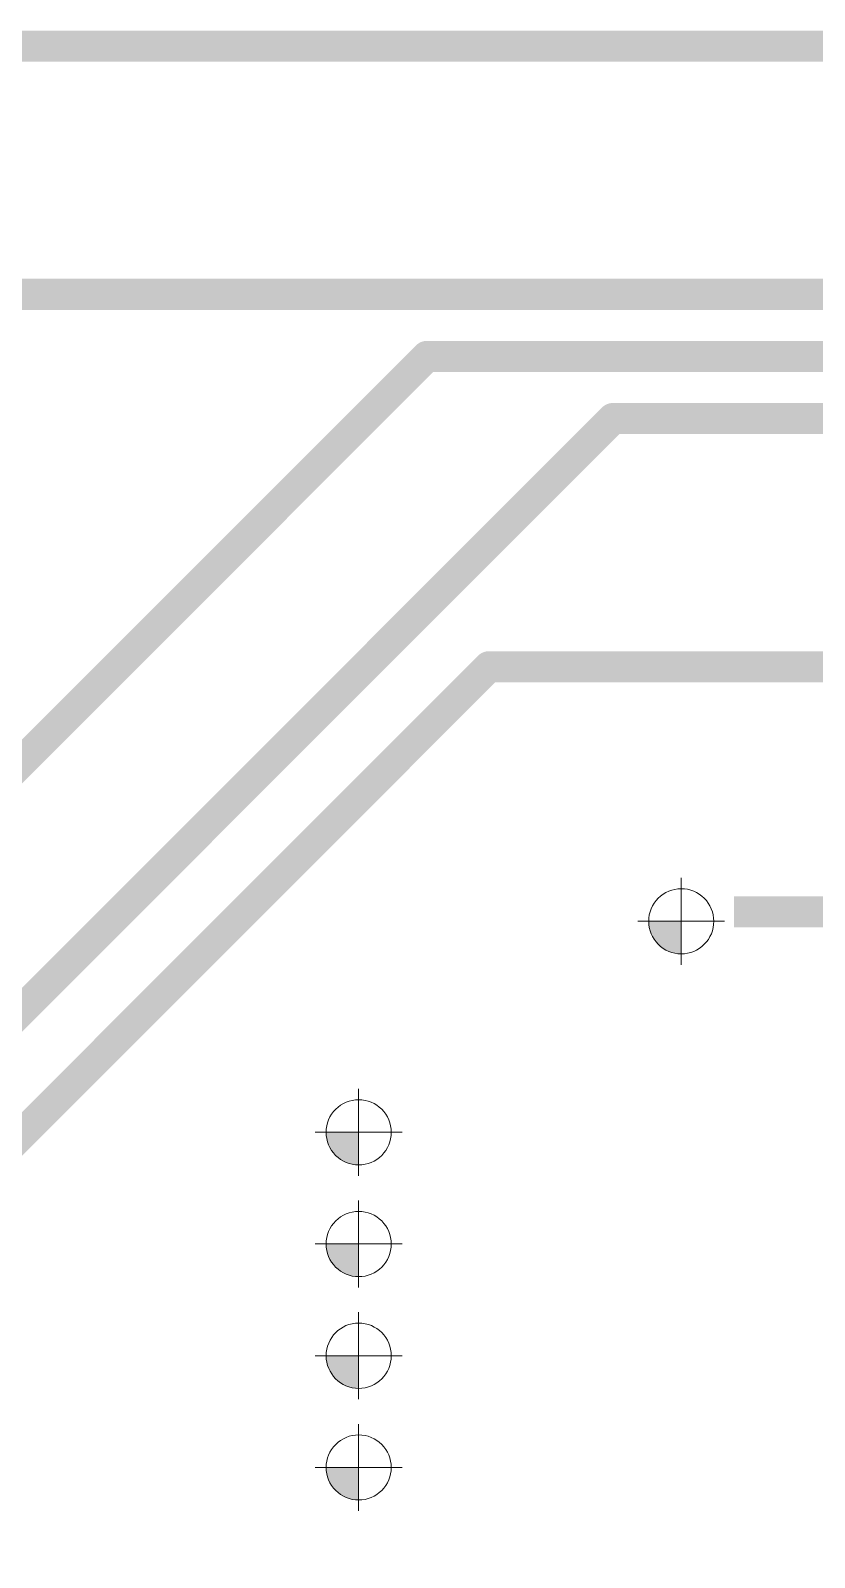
# Model space of a CAD drawing. Header units: millimetres. Extents: x 1557 to 2774, y 1107 to 1474.
# Drawn here: x 1659.32 to 1665.64, y 1377.14 to 1389.44 of the extents above; entities that cross this region are included whole.
import ezdxf

# ---------------------------------------------------------------- set-up
doc = ezdxf.new("R2010")
doc.units = ezdxf.units.MM
for name, color, linetype in [('PDF _Геометрия', 7, 'Continuous'), ('PDF _Сплошная заливка', 7, 'Continuous'), ('TopLayer', 1, 'Continuous')]:
    doc.layers.add(name, color=color, linetype=linetype)

msp = doc.modelspace()

# ---------------------------------------------------------------- hatches: boundary and pattern name
at = {"layer": 'PDF _Сплошная заливка', "transparency": 33554559}
for points in [[(1664.307, 1382.27, 0.414208), (1664.57, 1382.007), (1664.57, 1382.007), (1664.57, 1382.007), (1664.57, 1382.27), (1664.57, 1382.27)], [(1661.707, 1380.57, 0.414259), (1661.97, 1380.307), (1661.97, 1380.307), (1661.97, 1380.307), (1661.97, 1380.57), (1661.97, 1380.57)], [(1661.707, 1379.67, 0.414259), (1661.97, 1379.407), (1661.97, 1379.407), (1661.97, 1379.407), (1661.97, 1379.67), (1661.97, 1379.67)], [(1661.707, 1378.77, 0.414208), (1661.97, 1378.507), (1661.97, 1378.507), (1661.97, 1378.507), (1661.97, 1378.77), (1661.97, 1378.77)], [(1661.707, 1377.87, 0.414208), (1661.97, 1377.607), (1661.97, 1377.607), (1661.97, 1377.607), (1661.97, 1377.87), (1661.97, 1377.87)]]:
    msp.add_hatch(color=7, dxfattribs=at).paths.add_polyline_path(points)

# ---------------------------------------------------------------- linework, layer by layer
at = {"layer": 'PDF _Геометрия', "lineweight": 9}
for points in [[(1664.833, 1382.27, 0.414315), (1664.57, 1382.532, 0.414315), (1664.308, 1382.27, 0.414315), (1664.57, 1382.007, 0.414315)], [(1662.233, 1380.57, 0.414315), (1661.97, 1380.832, 0.414315), (1661.708, 1380.57, 0.414315), (1661.97, 1380.307, 0.414315)], [(1662.233, 1379.67, 0.414315), (1661.97, 1379.932, 0.414315), (1661.708, 1379.67, 0.414315), (1661.97, 1379.407, 0.414315)], [(1662.233, 1378.77, 0.413811), (1661.97, 1379.033, 0.413811), (1661.708, 1378.77, 0.414036), (1661.97, 1378.507, 0.414036)], [(1662.233, 1377.87, 0.414315), (1661.97, 1378.132, 0.414315), (1661.708, 1377.87, 0.414315), (1661.97, 1377.608, 0.414315)]]:
    msp.add_lwpolyline(points, format="xyb", close=True, dxfattribs=at)
for points in [[(1664.57, 1381.92), (1664.57, 1382.62)], [(1664.92, 1382.27), (1664.22, 1382.27)], [(1661.97, 1380.22), (1661.97, 1380.92)], [(1662.32, 1380.57), (1661.62, 1380.57)], [(1661.97, 1379.32), (1661.97, 1380.02)], [(1662.32, 1379.67), (1661.62, 1379.67)], [(1661.97, 1378.42), (1661.97, 1379.12)], [(1662.32, 1378.77), (1661.62, 1378.77)], [(1661.97, 1377.52), (1661.97, 1378.22)], [(1662.32, 1377.87), (1661.62, 1377.87)]]:
    msp.add_lwpolyline(points, dxfattribs=at)
at = {"layer": 'TopLayer', "const_width": 0.25}
for points in [[(1646.02, 1389.32), (1672.62, 1389.32)], [(1653.22, 1387.32), (1672.62, 1387.32)], [(1644.17, 1368.47), (1662.52, 1386.82)], [(1662.52, 1386.82), (1672.62, 1386.82)], [(1639.395, 1361.695), (1664.02, 1386.32)], [(1664.02, 1386.32), (1672.62, 1386.32)], [(1640.47, 1361.77), (1663.02, 1384.32)], [(1663.02, 1384.32), (1672.62, 1384.32)], [(1664.995, 1382.345), (1672.545, 1382.345)]]:
    msp.add_lwpolyline(points, dxfattribs=at)
at = {"layer": 'TopLayer', "const_width": 0.125}
for points in [[(1662.458, 1386.82, 1), (1662.583, 1386.82, 1)], [(1662.458, 1386.82, 1), (1662.583, 1386.82, 1)], [(1663.958, 1386.32, 1), (1664.083, 1386.32, 1)], [(1663.958, 1386.32, 1), (1664.083, 1386.32, 1)], [(1662.958, 1384.32, 1), (1663.083, 1384.32, 1)], [(1662.958, 1384.32, 1), (1663.083, 1384.32, 1)]]:
    msp.add_lwpolyline(points, format="xyb", close=True, dxfattribs=at)

doc.saveas('drawing.dxf')
